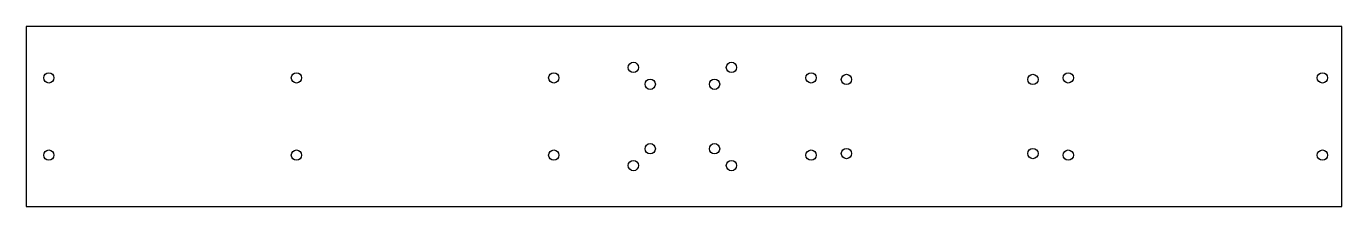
# Model space of a CAD drawing. Header units: metres. Extents: x 6 to 415, y -28 to 28.
import ezdxf

# ---------------------------------------------------------------- set-up
doc = ezdxf.new("R2010")
doc.units = ezdxf.units.M

msp = doc.modelspace()

# ---------------------------------------------------------------- linework, layer by layer
at = {"layer": 'CUT'}
for p, q in [((415, 28), (6, 28)), ((6, 28), (6, -28)), ((415, -28), (415, 28)), ((6, -28), (415, -28))]:
    msp.add_line(p, q, dxfattribs=at)
at = {"layer": 'DRILL'}
for centre in [(194.75, 15.25), (225.25, 15.25), (13, 12), (90, 12), (170, 12), (250, 12), (261, 11.5), (319, 11.5), (330, 12), (409, 12), (200, 10), (220, 10), (13, -12), (90, -12), (170, -12), (200, -10), (220, -10), (250, -12), (261, -11.5), (319, -11.5), (330, -12), (409, -12), (194.75, -15.25), (225.25, -15.25)]:
    msp.add_circle(centre, 1.6, dxfattribs=at)

doc.saveas('drawing.dxf')
